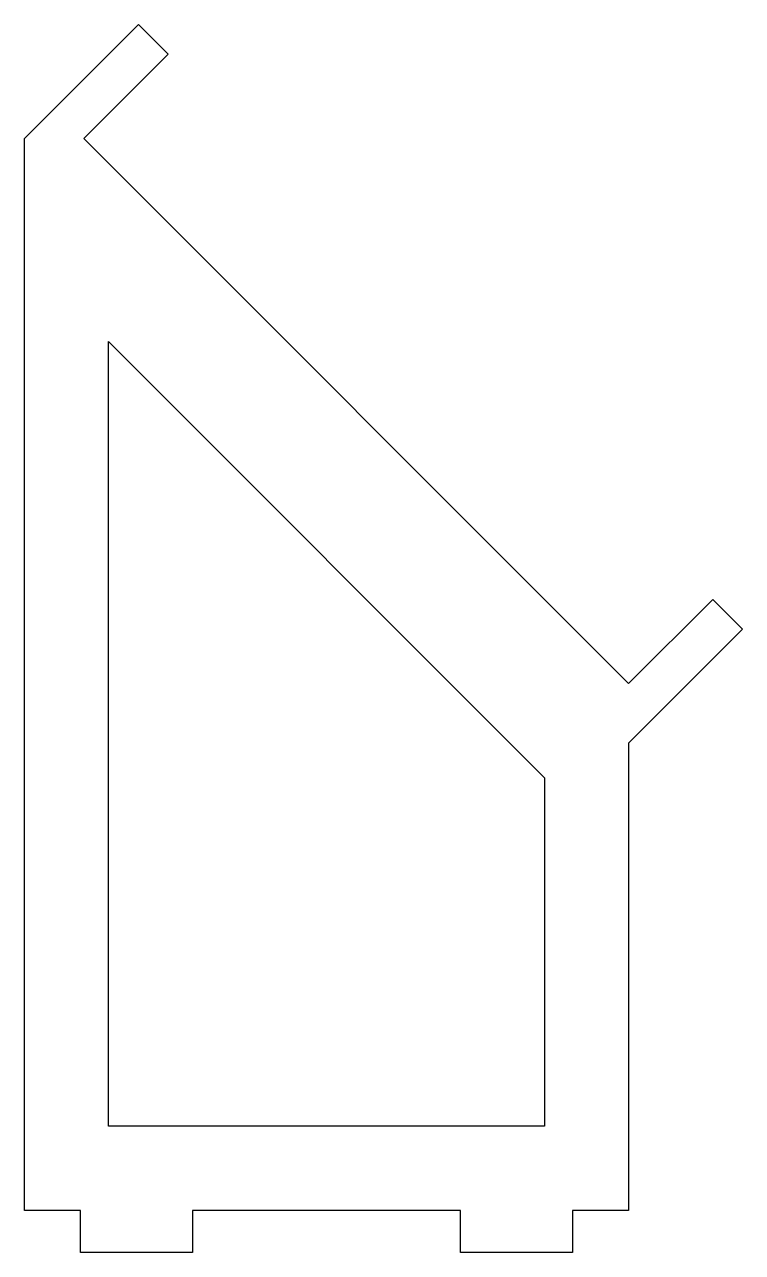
# Model space of a CAD drawing. Header units: millimetres. Extents: x 0 to 51.3, y 0 to 87.6.
import ezdxf

# ---------------------------------------------------------------- set-up
doc = ezdxf.new("R2010")
doc.units = ezdxf.units.MM
doc.layers.add('CUT', color=1, linetype='Continuous')

msp = doc.modelspace()

# ---------------------------------------------------------------- linework, layer by layer
at = {"layer": 'CUT'}
for points in [[(0, 3), (0, 79.4712), (8.1317, 87.6029), (10.253, 85.4816), (4.2426, 79.4712), (43.1335, 40.5803), (49.1439, 46.5907), (51.2652, 44.4694), (43.1335, 36.3377), (43.1335, 3), (39.1335, 3), (39.1335, 0), (31.1335, 0), (31.1335, 3), (12, 3), (12, 0), (4, 0), (4, 3), (0, 3)], [(6, 9), (6, 64.9859), (37.1335, 33.8524), (37.1335, 9), (6, 9)]]:
    msp.add_lwpolyline(points, close=True, dxfattribs=at)

doc.saveas('drawing.dxf')
